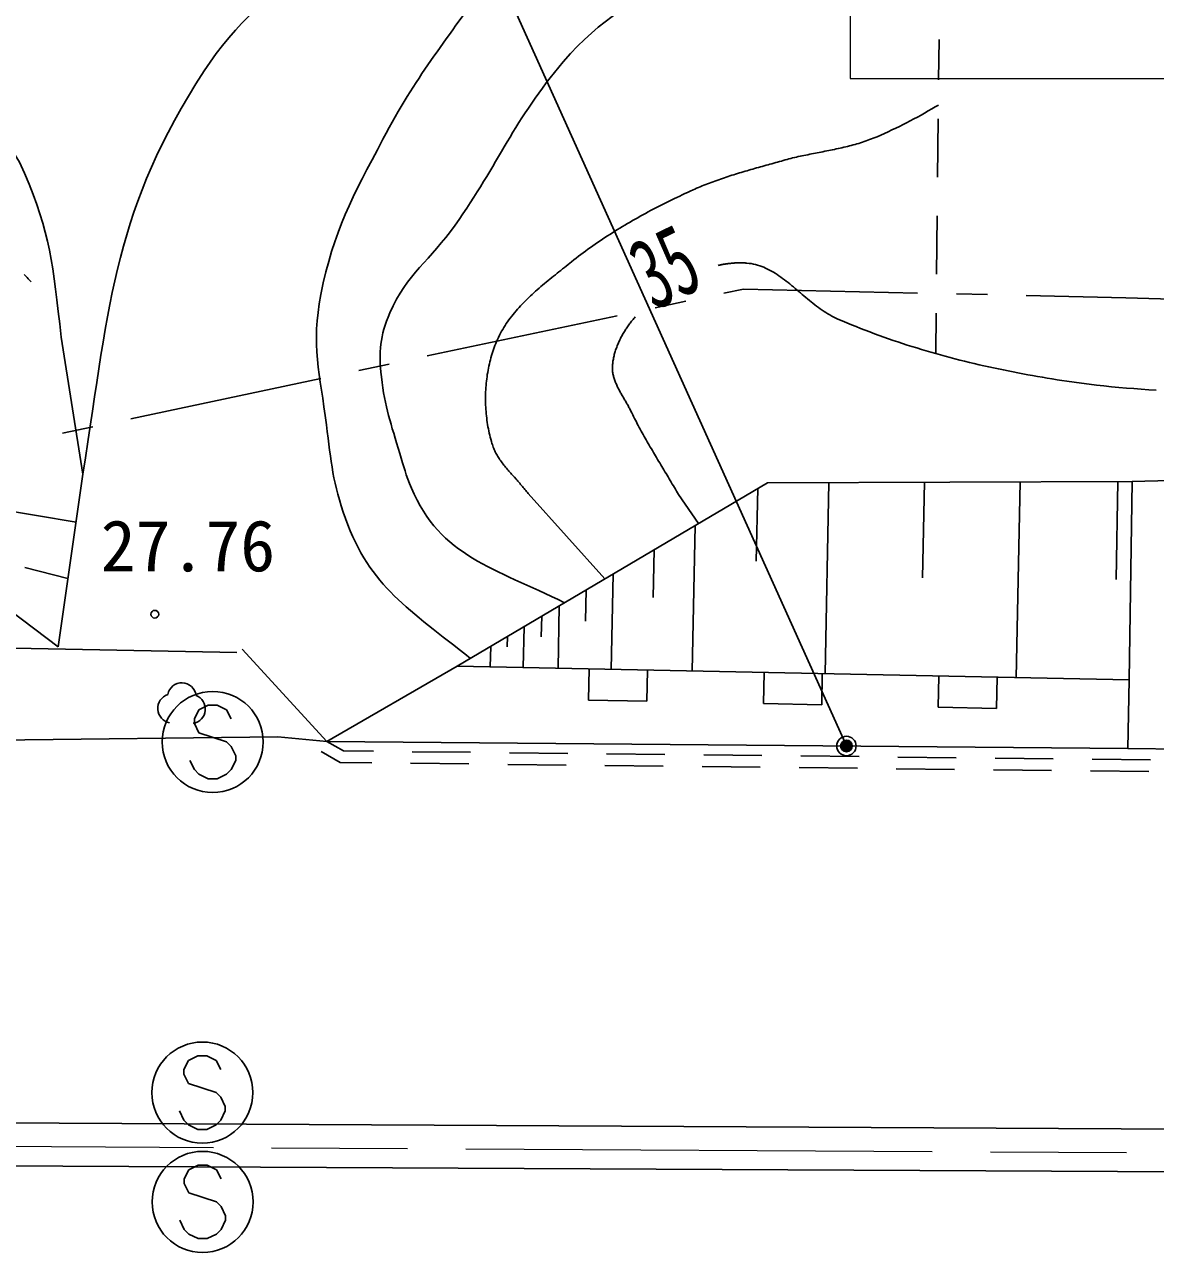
# Model space of a CAD drawing. Units: millimetres, scale not verified. Extents: x 40000 to 680000, y 20000 to 380000.
# Drawn here: x 223813 to 252922, y 283885 to 315476 of the extents above; entities that cross this region are included whole.
import ezdxf
from ezdxf.enums import TextEntityAlignment as Align

# ---------------------------------------------------------------- set-up
doc = ezdxf.new("R2010")
doc.units = ezdxf.units.MM
doc.header["$LTSCALE"] = 1000
doc.header["$PDMODE"] = 32
doc.header["$PDSIZE"] = 500
doc.linetypes.add('CHAIN', pattern=[18.5, 12, -1.5, 3.5, -1.5])
for name, color, linetype, lineweight in [('M-BGD', 7, 'Continuous', 25), ('M-BMK', 2, 'CHAIN', 13), ('M-BMK-HTXT', 7, 'Continuous', 13), ('M-BMK-ROW', 30, 'Continuous', 25), ('M-STR-STRC', 7, 'Continuous', 25)]:
    doc.layers.add(name, color=color, linetype=linetype, lineweight=lineweight)
doc.styles.add('ＭＳ ゴシック', font='')
doc.styles.get('ＭＳ ゴシック').set_extended_font_data('MS Gothic')

msp = doc.modelspace()

# ---------------------------------------------------------------- linework, layer by layer
at = {"layer": 'M-BGD'}
for p, q in [((247352, 315092), (247341, 314052)), ((247331, 313052), (247315, 311552)), ((247305, 310552), (247289, 309052)), ((247279, 308052), (247268, 307011)), ((225315, 303908), (224755, 307431)), ((224681, 299469), (225315, 303908)), ((244519, 303693), (244418, 298773)), ((246979, 303701), (246929, 301241)), ((249440, 303708), (249337, 298673)), ((251958, 303716), (251907, 301198)), ((252326, 303717), (252246, 298614)), ((242686, 303541), (242648, 301669)), ((225138, 302670), (222801, 303062)), ((241074, 302588), (240997, 298843)), ((240018, 301963), (239993, 300737)), ((224931, 301221), (223818, 301510)), ((238962, 301339), (238912, 298885)), ((238270, 300929), (238253, 300126)), ((224681, 299469), (223120, 300637)), ((237578, 300520), (237545, 298913)), ((237125, 300252), (237114, 299726)), ((236672, 299984), (236650, 298931)), ((236241, 299730), (236236, 299466)), ((229274, 299322), (222110, 299456)), ((229415, 299405), (231596, 297035)), ((235811, 299475), (235800, 298949)), ((231596, 297035), (234950, 298966)), ((234950, 298966), (252246, 298614)), ((238349, 298897), (238333, 298097)), ((239833, 298066), (239849, 298866)), ((242849, 298805), (242832, 298005)), ((244332, 297975), (244348, 298774)), ((247348, 298713), (247331, 297914)), ((248831, 297883), (248847, 298683)), ((252246, 298614), (252213, 296852)), ((238333, 298097), (239833, 298066)), ((242832, 298005), (244332, 297975)), ((247331, 297914), (248831, 297883)), ((193703, 296711), (230330, 297149)), ((230330, 297149), (231596, 297035)), ((231596, 297035), (252213, 296852)), ((231596, 297035), (232021, 296789)), ((231446, 296775), (231939, 296490)), ((232021, 296789), (232794, 296780)), ((233794, 296769), (235294, 296753)), ((236294, 296741), (237794, 296725)), ((238794, 296714), (240294, 296697)), ((241294, 296686), (242793, 296669)), ((243793, 296658), (245293, 296641)), ((252213, 296852), (261945, 296749)), ((231939, 296490), (232751, 296481)), ((233751, 296470), (235251, 296453)), ((236251, 296442), (237751, 296425)), ((238751, 296414), (240251, 296397)), ((241251, 296386), (242750, 296370)), ((243750, 296358), (245250, 296342)), ((246250, 296331), (247750, 296314)), ((246293, 296630), (247793, 296613)), ((248793, 296602), (250293, 296586)), ((251293, 296574), (252793, 296558)), ((248750, 296303), (250250, 296286)), ((251250, 296275), (252750, 296258))]:
    msp.add_line(p, q, dxfattribs=at)
for points in [[(238750, 301213), (236778, 303408), (236757, 303435), (236736, 303462), (236715, 303489), (236694, 303515), (236672, 303542), (236650, 303568), (236628, 303595), (236605, 303621), (236582, 303647), (236560, 303673), (236537, 303699), (236513, 303725), (236490, 303751), (236467, 303777), (236421, 303828), (236397, 303854), (236374, 303880), (236351, 303906), (236328, 303932), (236305, 303958), (236282, 303984), (236260, 304010), (236238, 304036), (236216, 304063), (236194, 304089), (236172, 304116), (236151, 304143), (236130, 304170), (236110, 304197), (236090, 304224), (236070, 304252), (236051, 304280), (236032, 304308), (236014, 304336), (235996, 304365), (235979, 304394), (235963, 304423), (235947, 304452), (235931, 304482), (235917, 304512), (235903, 304542), (235889, 304573), (235877, 304604), (235865, 304636), (235854, 304668), (235844, 304700), (235829, 304752), (235814, 304805), (235800, 304859), (235787, 304912), (235775, 304966), (235763, 305020), (235752, 305075), (235742, 305129), (235733, 305184), (235724, 305239), (235716, 305294), (235709, 305350), (235703, 305406), (235697, 305461), (235692, 305517), (235688, 305573), (235684, 305629), (235682, 305685), (235680, 305742), (235679, 305798), (235678, 305854), (235679, 305911), (235680, 305967), (235682, 306023), (235684, 306079), (235688, 306136), (235692, 306192), (235697, 306248), (235703, 306304), (235709, 306359), (235717, 306415), (235725, 306470), (235734, 306526), (235743, 306581), (235754, 306636), (235765, 306690), (235777, 306745), (235790, 306799), (235804, 306853), (235818, 306906), (235833, 306959), (235849, 307012), (235866, 307065), (235884, 307117), (235902, 307169), (235922, 307220), (235942, 307271), (235963, 307322), (235986, 307376), (236011, 307429), (236037, 307481), (236064, 307533), (236092, 307584), (236121, 307635), (236151, 307684), (236182, 307734), (236214, 307782), (236247, 307831), (236281, 307878), (236316, 307925), (236352, 307972), (236388, 308018), (236425, 308063), (236463, 308108), (236502, 308153), (236542, 308197), (236582, 308240), (236622, 308284), (236664, 308326), (236706, 308369), (236748, 308411), (236791, 308452), (236834, 308494), (236878, 308535), (236923, 308575), (236967, 308615), (237012, 308655), (237058, 308695), (237103, 308734), (237149, 308774), (237195, 308812), (237242, 308851), (237288, 308889), (237335, 308928), (237382, 308966), (237429, 309003), (237476, 309041), (237523, 309078), (237569, 309116), (237616, 309153), (237663, 309190), (237710, 309227), (237756, 309264), (237803, 309301), (237849, 309337), (237895, 309374), (237954, 309421), (238014, 309468), (238074, 309514), (238134, 309560), (238194, 309605), (238255, 309650), (238316, 309695), (238378, 309739), (238440, 309783), (238502, 309826), (238564, 309869), (238627, 309912), (238690, 309954), (238753, 309996), (238816, 310037), (238880, 310078), (238944, 310119), (239008, 310160), (239072, 310200), (239137, 310239), (239202, 310279), (239267, 310318), (239332, 310356), (239398, 310395), (239464, 310433), (239530, 310470), (239596, 310508), (239662, 310545), (239729, 310581), (239795, 310618), (239862, 310654), (239929, 310689), (239996, 310725), (240064, 310760), (240131, 310795), (240199, 310829), (240266, 310864), (240334, 310898), (240402, 310931), (240470, 310965), (240539, 310998), (240607, 311031), (240676, 311063), (240744, 311096), (240813, 311128), (240881, 311159), (240950, 311191), (241019, 311222), (241066, 311243), (241112, 311263), (241159, 311284), (241206, 311303), (241253, 311323), (241300, 311342), (241347, 311361), (241395, 311379), (241442, 311398), (241490, 311416), (241537, 311433), (241585, 311451), (241633, 311468), (241681, 311485), (241729, 311502), (241777, 311518), (241826, 311535), (241874, 311551), (241923, 311566), (241971, 311582), (242020, 311598), (242068, 311613), (242117, 311628), (242166, 311643), (242215, 311658), (242263, 311673), (242312, 311687), (242361, 311702), (242410, 311716), (242459, 311731), (242508, 311745), (242557, 311759), (242606, 311773), (242656, 311787), (242705, 311801), (242754, 311815), (242803, 311828), (242852, 311842), (242901, 311856), (242951, 311870), (243000, 311883), (243049, 311897), (243098, 311911), (243147, 311925), (243196, 311939), (243245, 311952), (243294, 311966), (243343, 311980), (243391, 311994), (243439, 312007), (243487, 312019), (243535, 312032), (243584, 312044), (243632, 312055), (243680, 312067), (243729, 312078), (243778, 312088), (243826, 312099), (243875, 312109), (243924, 312119), (243973, 312129), (244022, 312139), (244071, 312149), (244120, 312159), (244169, 312168), (244218, 312178), (244267, 312187), (244316, 312197), (244365, 312206), (244414, 312216), (244463, 312225), (244512, 312235), (244561, 312245), (244609, 312255), (244658, 312265), (244707, 312275), (244756, 312285), (244804, 312296), (244853, 312307), (244901, 312318), (244950, 312330), (244998, 312341), (245046, 312353), (245094, 312366), (245142, 312379), (245190, 312392), (245237, 312406), (245285, 312420), (245332, 312434), (245379, 312449), (245426, 312465), (245473, 312481), (245520, 312498), (245566, 312515), (245613, 312533), (245659, 312551), (245756, 312592), (245853, 312633), (245949, 312676), (246045, 312719), (246141, 312764), (246236, 312809), (246331, 312855), (246425, 312902), (246518, 312950), (246612, 312999), (246705, 313048), (246798, 313098), (246890, 313149), (246982, 313201), (247074, 313253), (247165, 313306), (247256, 313359), (247334, 313406)], [(252942, 306071), (252749, 306082), (252557, 306095), (252365, 306110), (252173, 306125), (251981, 306142), (251789, 306160), (251597, 306180), (251405, 306201), (251214, 306223), (251023, 306248), (250831, 306274), (250640, 306301), (250515, 306320), (250389, 306340), (250263, 306359), (250137, 306380), (250011, 306401), (249885, 306423), (249760, 306445), (249634, 306467), (249508, 306491), (249383, 306514), (249258, 306539), (249132, 306564), (249007, 306589), (248882, 306615), (248757, 306642), (248632, 306669), (248507, 306697), (248383, 306726), (248258, 306755), (248134, 306784), (248009, 306815), (247885, 306846), (247762, 306878), (247638, 306910), (247514, 306943), (247391, 306977), (247268, 307011), (247145, 307046), (247023, 307082), (246900, 307118), (246778, 307155), (246656, 307193), (246534, 307232), (246413, 307271), (246292, 307311), (246171, 307352), (246050, 307393), (245930, 307435), (245810, 307478), (245690, 307522), (245571, 307567), (245452, 307612), (245333, 307658), (245215, 307705), (245097, 307753), (244979, 307801), (244861, 307850), (244744, 307900), (244692, 307924), (244641, 307949), (244590, 307976), (244539, 308004), (244490, 308033), (244440, 308064), (244391, 308095), (244343, 308128), (244295, 308162), (244247, 308196), (244200, 308232), (244153, 308268), (244107, 308305), (244060, 308342), (244014, 308380), (243968, 308418), (243922, 308457), (243876, 308495), (243831, 308534), (243785, 308573), (243740, 308612), (243694, 308651), (243648, 308689), (243603, 308728), (243557, 308766), (243511, 308803), (243465, 308840), (243419, 308876), (243373, 308912), (243326, 308947), (243279, 308980), (243232, 309013), (243184, 309045), (243136, 309076), (243088, 309105), (243039, 309134), (242990, 309160), (242940, 309186), (242889, 309209), (242839, 309232), (242787, 309252), (242735, 309270), (242682, 309287), (242629, 309302), (242574, 309314), (242519, 309325), (242464, 309333), (242407, 309339), (242392, 309340), (242376, 309341), (242361, 309342), (242345, 309343), (242330, 309344), (242314, 309344), (242299, 309345), (242283, 309345), (242268, 309346), (242252, 309346), (242237, 309346), (242221, 309346), (242206, 309346), (242190, 309346), (242175, 309345), (242159, 309345), (242144, 309344), (242128, 309344), (242113, 309343), (242097, 309342), (242082, 309341), (242066, 309340), (242051, 309339), (242035, 309338), (242020, 309336), (242004, 309335), (241989, 309333), (241973, 309332), (241958, 309330), (241942, 309328), (241927, 309326), (241911, 309324), (241896, 309322), (241880, 309320), (241865, 309318), (241850, 309315), (241834, 309313), (241819, 309310), (241804, 309308), (241788, 309305), (241773, 309302), (241758, 309299), (241743, 309296), (241728, 309293), (241712, 309290), (241697, 309287), (241682, 309283), (241667, 309280)], [(223806, 309050), (223831, 309021), (223856, 308993), (223881, 308965), (223906, 308938), (223932, 308910), (223957, 308883), (223983, 308856)], [(239531, 307956), (239512, 307934), (239494, 307911), (239475, 307889), (239457, 307866), (239439, 307843), (239421, 307820), (239403, 307797), (239385, 307773), (239368, 307749), (239351, 307725), (239334, 307701), (239317, 307676), (239301, 307652), (239285, 307627), (239269, 307602), (239253, 307577), (239237, 307551), (239222, 307526), (239208, 307500), (239193, 307474), (239179, 307448), (239165, 307422), (239151, 307395), (239138, 307369), (239125, 307342), (239113, 307315), (239101, 307288), (239089, 307261), (239078, 307234), (239067, 307207), (239056, 307179), (239046, 307152), (239036, 307124), (239027, 307096), (239018, 307068), (239010, 307041), (239002, 307012), (238994, 306984), (238987, 306956), (238981, 306928), (238975, 306899), (238969, 306871), (238964, 306842), (238959, 306814), (238956, 306785), (238952, 306756), (238949, 306728), (238947, 306699), (238945, 306673), (238945, 306647), (238945, 306621), (238946, 306595), (238948, 306570), (238951, 306544), (238955, 306519), (238959, 306493), (238964, 306468), (238969, 306443), (238976, 306418), (238982, 306393), (238990, 306368), (238998, 306344), (239006, 306319), (239016, 306295), (239025, 306270), (239035, 306246), (239046, 306221), (239056, 306197), (239068, 306173), (239079, 306149), (239091, 306124), (239103, 306100), (239116, 306076), (239129, 306053), (239142, 306029), (239155, 306005), (239168, 305981), (239182, 305957), (239195, 305934), (239209, 305910), (239223, 305886), (239237, 305863), (239251, 305839), (239264, 305815), (239278, 305792), (239292, 305768), (239305, 305745), (239319, 305721), (239332, 305698), (239346, 305674), (239359, 305650), (239371, 305627), (239384, 305603), (239396, 305580), (239408, 305556), (239420, 305533), (239443, 305485), (239466, 305438), (239490, 305391), (239514, 305344), (239538, 305297), (239562, 305251), (239586, 305204), (239611, 305158), (239636, 305111), (239661, 305065), (239686, 305019), (239712, 304973), (239737, 304927), (239763, 304881), (239789, 304835), (239815, 304789), (239841, 304743), (239867, 304698), (239894, 304652), (239920, 304606), (239947, 304561), (239973, 304516), (240000, 304470), (240027, 304425), (240054, 304379), (240081, 304334), (240108, 304289), (240135, 304244), (240162, 304198), (240189, 304153), (240216, 304108), (240270, 304017), (240297, 303972), (240325, 303927), (240352, 303882), (240379, 303837), (240406, 303791), (240433, 303746), (240459, 303701), (240486, 303655), (240513, 303610), (240540, 303564), (240566, 303519), (240593, 303473), (240619, 303428), (240645, 303382), (241164, 302641)], [(252326, 303717), (261538, 303957), (262029, 303523)], [(234950, 298966), (242934, 303688), (252326, 303717)], [(69854, 288044), (133366, 287678), (461570, 285992), (561263, 288232), (569517, 288568), (569520, 288568)], [(569566, 287469), (561297, 287132), (461580, 284892), (133360, 286578), (69847, 286944)]]:
    msp.add_lwpolyline(points, dxfattribs=at)
msp.add_circle((227166, 300305), 100, dxfattribs=at)
for centre, radius, start, end in [((227862, 298168), 372, 7.7133, 168.5846), ((227625, 297882), 382, 109.5396, 257.9346), ((228091, 297869), 376, 279.7295, 68.2708)]:
    msp.add_arc(centre, radius, start, end, dxfattribs=at)
for points, knots in [([(244347, 353908), (244470, 351876), (244536, 351280), (244762, 349607), (245111, 347022), (245701, 345643), (246139, 343071), (246515, 340861), (246730, 339609), (246785, 337368), (246850, 334730), (246729, 333245), (246439, 330623), (245988, 326534), (246472, 323876), (244487, 320273), (243540, 318554), (242211, 318223), (240707, 316964), (239541, 315989), (238661, 315681), (237679, 314521), (236406, 313017), (236029, 311924), (234893, 310312), (234261, 309415), (233653, 309065), (233216, 308058), (232959, 307464), (232925, 307057), (232999, 306413), (233088, 305627), (233244, 305201), (233473, 304443), (233579, 304092), (233625, 303889), (233769, 303552), (234524, 301782), (235896, 301498), (237715, 300601)], [0, 0, 0, 0, 1, 1, 1, 2, 2, 2, 3, 3, 3, 4, 4, 4, 5, 5, 5, 6, 6, 6, 7, 7, 7, 8, 8, 8, 9, 9, 9, 10, 10, 10, 11, 11, 11, 12, 12, 12, 13, 13, 13, 13]), ([(239872, 351015), (240875, 348846), (241136, 348186), (241833, 346328), (242963, 343312), (244155, 341626), (244118, 338405), (244071, 334193), (241629, 332288), (240678, 328184), (240187, 326065), (240843, 324669), (240025, 322654), (239548, 321478), (238890, 321031), (238156, 319996), (237183, 318622), (236602, 317877), (235648, 316490), (234597, 314963), (233904, 314166), (233038, 312527), (232253, 311040), (231767, 310178), (231440, 308528), (231187, 307244), (231416, 306478), (231584, 305179), (231707, 304226), (231745, 303671), (232072, 302768), (232715, 300994), (233710, 300440), (235288, 299165)], [0, 0, 0, 0, 1, 1, 1, 2, 2, 2, 3, 3, 3, 4, 4, 4, 5, 5, 5, 6, 6, 6, 7, 7, 7, 8, 8, 8, 9, 9, 9, 10, 10, 10, 11, 11, 11, 11]), ([(235332, 348970), (237754, 345331), (239482, 342942), (239243, 338631), (239026, 334727), (236445, 333171), (235278, 329439), (234156, 325854), (235175, 323381), (233604, 319968), (232348, 317242), (230063, 316804), (228435, 314282), (226140, 310727), (226026, 308501), (225315, 303908)], [0, 0, 0, 0, 1, 1, 1, 2, 2, 2, 3, 3, 3, 4, 4, 4, 5, 5, 5, 5]), ([(231019, 336978), (230983, 336813), (230941, 336645), (230893, 336474), (230298, 334352), (228503, 333727), (228130, 331555), (227580, 328352), (230096, 326441), (229232, 323308), (228073, 319106), (221661, 319607), (221512, 315250), (221455, 313584), (223171, 313195), (223816, 311657), (224469, 310098), (224549, 309325), (224755, 307431)], [0, 0, 0, 0, 1, 1, 1, 2, 2, 2, 3, 3, 3, 4, 4, 4, 5, 5, 5, 6, 6, 6, 6])]:
    msp.add_open_spline(points, degree=3, knots=knots, dxfattribs=at)
at = {"layer": 'M-BMK'}
msp.add_line((432170, 285410), (69850, 287494), dxfattribs=at)
at = {"layer": 'M-BMK-HTXT'}
msp.add_lwpolyline([(245062, 314092), (257562, 314092), (257562, 319592), (245062, 319592)], close=True, dxfattribs=at)
at = {"layer": 'M-BMK-ROW'}
for p, q in [((241810, 308563), (242321, 308671)), ((242321, 308671), (246798, 308569)), ((240049, 308191), (240832, 308356)), ((247798, 308546), (248597, 308528)), ((249597, 308505), (252156, 308447)), ((252156, 308447), (254596, 308378)), ((234179, 306950), (239071, 307984)), ((232418, 306577), (233201, 306743)), ((226548, 305336), (231440, 306370)), ((224787, 304964), (225569, 305129))]:
    msp.add_line(p, q, dxfattribs=at)
at = {"layer": 'M-STR-STRC'}
for p, q in [((228397, 333695), (244969, 296916)), ((228539, 297964), (228302, 297846)), ((228775, 297964), (228539, 297964)), ((229011, 297846), (228775, 297964)), ((228302, 297846), (228184, 297610)), ((228184, 297610), (228184, 297492)), ((229130, 297610), (229011, 297846)), ((228184, 297492), (228302, 297255)), ((228302, 297255), (229011, 297019)), ((229011, 297019), (229130, 296901)), ((229130, 296901), (229248, 296664)), ((229248, 296664), (229248, 296546)), ((228184, 296310), (228066, 296546)), ((229248, 296546), (229130, 296310)), ((228302, 296192), (228184, 296310)), ((228539, 296074), (228302, 296192)), ((228775, 296074), (228539, 296074)), ((229011, 296192), (228775, 296074)), ((229130, 296310), (229011, 296192)), ((228035, 288825), (227917, 288589)), ((228272, 288943), (228035, 288825)), ((228508, 288943), (228272, 288943)), ((228744, 288825), (228508, 288943)), ((228863, 288589), (228744, 288825)), ((227917, 288589), (227917, 288471)), ((227917, 288471), (228035, 288234)), ((228035, 288234), (228744, 287998)), ((228744, 287998), (228863, 287880)), ((228863, 287880), (228981, 287643)), ((227917, 287289), (227799, 287525)), ((228981, 287525), (228863, 287289)), ((228981, 287643), (228981, 287525)), ((228035, 287171), (227917, 287289)), ((228272, 287052), (228035, 287171)), ((228744, 287171), (228508, 287052)), ((228863, 287289), (228744, 287171)), ((228508, 287052), (228272, 287052)), ((228043, 286012), (227925, 285776)), ((228279, 286131), (228043, 286012)), ((228515, 286131), (228279, 286131)), ((228752, 286012), (228515, 286131)), ((228870, 285776), (228752, 286012)), ((227925, 285776), (227925, 285658)), ((227925, 285658), (228043, 285422)), ((228043, 285422), (228752, 285185)), ((228752, 285185), (228870, 285067)), ((228870, 285067), (228988, 284831)), ((227925, 284476), (227806, 284712)), ((228988, 284712), (228870, 284476)), ((228988, 284831), (228988, 284712)), ((228043, 284358), (227925, 284476)), ((228279, 284240), (228043, 284358)), ((228752, 284358), (228515, 284240)), ((228870, 284476), (228752, 284358)), ((228515, 284240), (228279, 284240))]:
    msp.add_line(p, q, dxfattribs=at)
for centre, radius in [((228657, 297019), 1300), ((244969, 296916), 150), ((244969, 296916), 120), ((244969, 296916), 90), ((244969, 296916), 60), ((244969, 296916), 30), ((228390, 287998), 1300), ((228397, 285185), 1300)]:
    msp.add_circle(centre, radius, dxfattribs=at)
msp.add_point((244969, 296916), dxfattribs=at)

# ---------------------------------------------------------------- texts
at = {"layer": 'M-BGD', "style": 'ＭＳ ゴシック', "width": 0.6}
msp.add_text('35', height=1833, rotation=25.948, dxfattribs=at).set_placement((239888, 310078), align=Align.TOP_CENTER)
at = {"layer": 'M-BGD', "style": 'ＭＳ ゴシック'}
msp.add_text('27.76', height=1320, dxfattribs=at).set_placement((228019, 302728), align=Align.TOP_CENTER)

doc.saveas('drawing.dxf')
